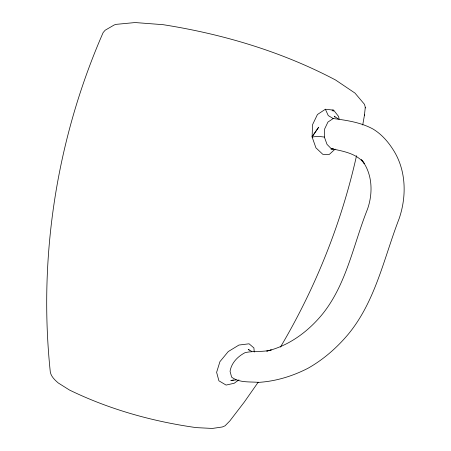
<?xml version="1.0" encoding="UTF-8"?>
<svg xmlns="http://www.w3.org/2000/svg" width="451" height="451" viewBox="0 0 451 451"><rect width="100%" height="100%" fill="white"/><g stroke="black" fill="none" stroke-linecap="round" stroke-linejoin="round"><path stroke-width="0.68" d="M335.127 149.106L329.326 154.4L322.798 154.321L315.931 147.838L312.103 136.963L312.549 124.696L317.436 114.52L325.38 109.249L333.633 110.123L338.605 116.493L339.141 119.092M324.382 137.065L324.686 128.885L327.922 122.086L333.193 118.528C346.701 120.31 360.704 122.379 372.842 128.935C381.817 134.28 388.672 142.336 394.056 151.175C406.317 171.318 406.639 196.794 399.124 218.684C384.043 257.724 375.615 300.947 348.403 334.056C336.987 347.687 323.497 359.515 307.982 368.27C292.688 376.128 275.944 381.275 258.739 382.369C249.668 381.585 239.351 382.967 231.617 377.149L230.055 371.314C231.431 362.846 237.75 356.442 245.135 352.62C253.75 350.709 262.617 352.304 271.231 349.97L266.761 351.109C289.249 345.742 308.54 331.316 322.91 313.546C346.825 283.369 353.488 244.188 367.475 209.236C373.18 193.056 372.582 173.483 361.488 159.677L364.188 163.375C356.335 153.177 342.912 151.248 331.192 148.633L327.014 144.359L324.382 137.065L318.344 136.36L312.103 136.963L312.723 136.845L312.295 136.653L318.682 127.188L312.126 136.58M362.717 124.978L364.402 115.456L365.293 107.293L364.481 104.316L354.943 93.058L335.567 80.002C281.903 51.662 222.924 34.096 163.099 24.681L135.142 22.55L115.935 24.382L114.188 24.985L105.19 30.206L103.149 32.557C56.708 138.626 38.228 256.811 50.298 371.985C51.104 376.534 54.892 380.097 58.269 382.972L69.443 390.014C109.232 409.384 152.489 421.476 196.253 427.621L212.353 428.439L222.281 426.99L225.043 425.823L229.824 420.941L244.346 402.004L258.237 382.16M364.402 115.456L364.476 114.842M365.22 107.93L365.293 107.293M333.481 111.194L333.633 110.123M332.161 110.946L332.348 110.027M356.532 155.713C341.492 222.991 315.57 287.817 280.426 347.118M238.934 379.866L234.17 383.271L226.086 385.069L218.904 380.807L216.621 372.334L219.925 361.668L228.251 351.566L238.945 345.049L249.082 343.797L253.913 347.941L254.234 352.062M233.505 379.962L230.822 380.565L236.194 379.905M331.017 149.45L333.593 149.039M331.192 148.633L333.047 148.672M333.193 118.528L328.26 115.591L325.38 109.249M251.861 351.504L248.202 349.333L249.24 350.207M338.357 118.996L334.197 116.161L335.02 117.215"/></g></svg>
